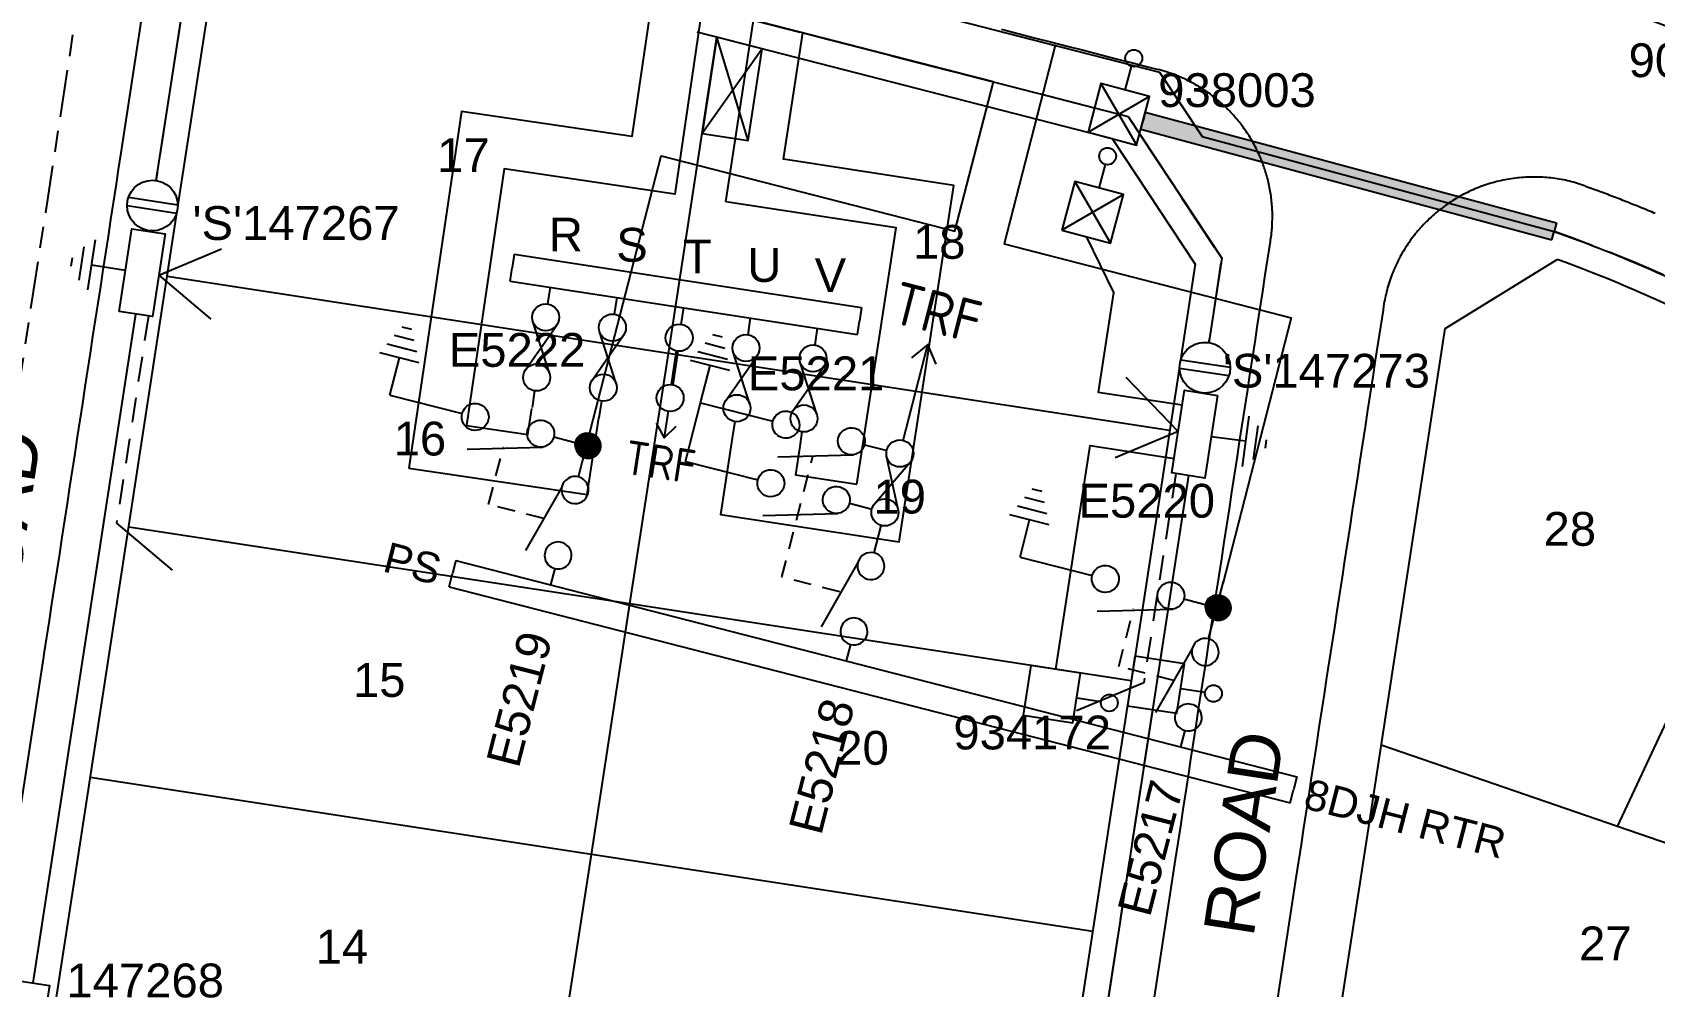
# Model space of a CAD drawing. Header units: metres. Extents: x 301469 to 301772, y 6240196 to 6240442.
# Drawn here: x 301571.8 to 301667.8, y 6240339 to 6240395.5 of the extents above; entities that cross this region are included whole.
import ezdxf
from ezdxf.enums import TextEntityAlignment as Align

# ---------------------------------------------------------------- set-up
doc = ezdxf.new("R2010")
doc.units = ezdxf.units.M
doc.header["$LTSCALE"] = 0.7
for name, pattern in [('A', [0]), ('Cable Exist OH', [1, 1, 0]), ('Cable Exist UG', [8.2, 4, -1.2, 1.8, -1.2]), ('CENTERX2', [101.6, 63.5, -12.7, 12.7, -12.7]), ('Dash', [5, 3, -2]), ('IE Trench LV', [6.5, 5, -1.5])]:
    doc.linetypes.add(name, pattern=pattern)
doc.layers.get('0').update_dxf_attribs({"color": 6})
for name, color, linetype in [('_User Miscellaneous11', 7, 'Continuous'), ('_User Miscellaneous4', 7, 'Continuous'), ('_User Miscellaneous6', 7, 'Continuous'), ('_User Miscellaneous7', 150, 'Continuous'), ('_User Miscellaneous8', 7, 'Continuous'), ('_User Miscellaneous9', 8, 'Continuous'), ('_User_LV_Exist', 7, 'Continuous'), ('Cadastre Developer_SP_NEW', 4, 'Continuous'), ('Cadastre Roads_SP_NEW', 8, 'Continuous'), ('Duct_SP_NEW', 2, 'Continuous'), ('Equip_HV_NEW', 2, 'Continuous'), ('Equip_LV_MOD', 5, 'Continuous'), ('Equip_LV_NEW', 5, 'Continuous'), ('Mains_HV_NEW_U72', 2, 'Continuous'), ('Mains_LV_NEW_R6', 2, 'Continuous'), ('Mains_LV_NEW_T84', 2, 'Continuous'), ('Services_SP_NEW_UG', 2, 'Continuous'), ('Sub_LV_EXT', 5, 'Continuous'), ('Sub_SP_NEW', 2, 'Continuous'), ('SupportsUG_SP_LV_NEW', 2, 'Continuous'), ('SupportsUG_SP_LV_SL_EXT', 7, 'Continuous'), ('SupportsUG_SP_LV_SL_NEW', 2, 'Continuous'), ('Trench_SP_NEW', 2, 'Continuous')]:
    doc.layers.add(name, color=color, linetype=linetype)
doc.layers.add('_User Miscellaneous5', color=7, linetype='Continuous', lineweight=35)
doc.layers.add('_User Notes', color=7, linetype='Continuous', plot=False)
doc.styles.add('ARIAL', font='arial.ttf', dxfattribs={"height": 2})
doc.styles.add('ARIAL 3.0', font='arial.ttf', dxfattribs={"height": 3})
doc.styles.add('COLUMN_LABEL', font='arial.ttf')
doc.styles.add('iecARIAL', font='arial.ttf', dxfattribs={"height": 2})
doc.styles.add('IESYMBOL1', font='isocp.shx')
doc.styles.add('POLE_LABEL', font='arial.ttf')
doc.styles.add('SL_LABEL', font='arial.ttf')
doc.styles.get("Standard").update_dxf_attribs({"font": 'arial.ttf'})
doc.styles.add('style1', font='iso3098b.shx')
doc.styles.add('SWG_LABEL', font='arial.ttf')
doc.styles.add('SWITCH_LABEL', font='arial.ttf', dxfattribs={"height": 2.5})
doc.linetypes.add('Cable New UG', pattern='A,8,-1,["x",style1,S=3.5,R=0,X=0.35,Y=-1],-3.5', length=12.5)
doc.linetypes.add('Cable Z', pattern='A,8,-1,["Z",Standard,S=2.5,R=0,X=0.35,Y=-1.25],-3.5', length=12.5)

# ---------------------------------------------------------------- blocks, each defined once
blk = doc.blocks.new('*U127')
for p, q in [((5.5, 1.375), (-0.274, -1.375)), ((0, 1.375), (5.5, -1.375))]:
    blk.add_line(p, q)
blk.add_lwpolyline([(-0.274, -1.375), (5.5, -1.375), (5.5, 1.375), (0, 1.375)], close=True)
for tag, height, flags, p in [('ASSET_NUM', 3, 8, (5.84, 2.545)), ('STREET_CODE', 0.2, 9, (5.34, 0.545)), ('OPERATING_VOLTAGE', 0.2, 9, (5.34, 0.145)), ('ORIENTATION', 0.2, 9, (5.34, -0.055)), ('NO_PHASES', 0.2, 9, (5.34, 0.345)), ('OWNED_BY', 0.2, 9, (5.34, -0.255)), ('OPERATED_BY', 0.2, 9, (5.34, -0.455)), ('SECONDARY_VOLTAGE', 0.2, 9, (5.34, -1.055)), ('CONSTRUCTED_VOLTAGE', 0.2, 9, (5.34, -0.855)), ('MAINTAINED_BY', 0.2, 9, (5.34, -0.655)), ('STATE', 0.2, 9, (5.34, -1.255)), ('SUBSTATION_TYPE', 0.2, 9, (5.34, -1.655)), ('USAGE', 0.2, 9, (5.34, -1.855)), ('PARENT', 0.2, 9, (5.34, -1.455)), ('SUBURB', 0.2, 9, (5.34, -2.255)), ('STREETNAME', 0.2, 9, (5.34, -2.455)), ('LEGEND', 0.2, 9, (5.34, -2.055)), ('LOCATION', 0.2, 9, (5.34, -2.655)), ('NOTES', 0.2, 9, (5.34, -2.855)), ('Z', 0.2, 1, (5.34, -3.055))]:
    blk.add_attdef(tag, text='', height=height, dxfattribs=dict(flags=flags)).set_placement(p, align=Align.MIDDLE_LEFT)
blk = doc.blocks.new('*U34')
at = {"lineweight": -3}
blk.add_lwpolyline([(-2.475, 2.49), (2.475, 2.49), (2.475, 0.51), (-2.475, 0.51)], close=True, dxfattribs=at)
for tag, flags, p in [('STREET_CODE', 9, (1.5, 3.5)), ('OWNED_BY', 9, (1.5, 3.3)), ('OPERATED_BY', 9, (1.5, 3.1)), ('MAINTAINED_BY', 9, (1.5, 2.9)), ('STATE', 9, (1.5, 2.7)), ('SUPPORT_TYPE', 9, (1.5, 2.5)), ('USAGE', 9, (1.5, 2.3)), ('LEGEND', 9, (1.5, 2.1)), ('PARENT', 9, (1.5, 1.9)), ('Z', 1, (1.5, 0.9)), ('SUBURB', 9, (1.5, 1.7)), ('STREETNAME', 9, (1.5, 1.5)), ('LOCATION', 9, (1.5, 1.3)), ('NOTES', 9, (1.5, 1.1))]:
    blk.add_attdef(tag, text='', height=0.2, dxfattribs=dict(flags=flags)).set_placement(p, align=Align.MIDDLE_LEFT)
at = {"layer": '_User Miscellaneous4', "style": 'ARIAL', "flags": 8}
blk.add_attdef('ASSET_NUM', text='', height=2, dxfattribs=at).set_placement((2, 5.5), align=Align.MIDDLE_LEFT)
blk = doc.blocks.new('A$C1B2C29DD')
at = {"layer": 'Services_SP_NEW_UG', "color": 2, "flags": 128}
for points in [[(0, 0), (-2.1, 3.444)], [(0, 0), (2.1, 3.444)]]:
    blk.add_lwpolyline(points, dxfattribs=at)
blk = doc.blocks.new('*U46')
at = {"layer": 'Services_SP_NEW_UG', "color": 2, "flags": 128}
blk.add_lwpolyline([(-15, -0.75), (-17.247, 2.934)], dxfattribs=at)
at = {"layer": 'Services_SP_NEW_UG', "color": 2, "linetype": 'Dash', "ltscale": 0.7, "flags": 128}
blk.add_lwpolyline([(-2.473, -0.75), (-15, -0.75)], dxfattribs=at)
blk = doc.blocks.new('*U51')
at = {"layer": 'Services_SP_NEW_UG', "color": 2, "flags": 128}
blk.add_lwpolyline([(14.887, -0.75), (17.134, 2.934)], dxfattribs=at)
at = {"layer": 'Services_SP_NEW_UG', "color": 2, "linetype": 'Dash', "ltscale": 0.7, "flags": 128}
blk.add_lwpolyline([(2.473, -0.75), (14.887, -0.75)], dxfattribs=at)
blk = doc.blocks.new('*U116')
at = {"layer": '_User Miscellaneous7', "lineweight": -3}
blk.add_lwpolyline([(1.485, -3.03), (1.485, -1.58)], dxfattribs=at)
blk.add_lwpolyline([(0, -6), (2.97, -6), (2.97, -3.03), (0, -3.03)], close=True, dxfattribs=at)
blk.add_circle((1.485, -1.08), 0.5, dxfattribs=at)
at = {"layer": '_User Miscellaneous8', "color": 2, "lineweight": -3}
blk.add_lwpolyline([(-1.485, 0), (1.485, 0), (1.485, 2.97), (-1.485, 2.97)], close=True, dxfattribs=at)
at = {"style": 'POLE_LABEL', "flags": 9}
blk.add_attdef('STRUCTURE_PLANT_NUMBER', text='', height=0.2, dxfattribs=at).set_placement((1.641, 1.727), align=Align.MIDDLE_LEFT)
for tag, flags, p in [('STREET_CODE', 9, (1.641, 1.485)), ('OWNED_BY', 9, (1.641, 1.085)), ('OPERATED_BY', 9, (1.641, 0.885)), ('COLUMN_TYPE', 9, (1.641, 1.285)), ('STATE', 9, (1.641, 0.485)), ('USAGE', 9, (1.641, 0.285)), ('MAINTAINED_BY', 9, (1.641, 0.685)), ('LEGEND', 9, (1.641, 0.085)), ('SUBURB', 9, (1.641, -0.315)), ('STREETNAME', 9, (1.641, -0.515)), ('PARENT', 9, (1.641, -0.115)), ('LOCATION', 9, (1.641, -0.715)), ('NOTES', 9, (1.641, -0.915)), ('Z', 1, (1.641, -1.315)), ('LABEL_ALIGNMENT', 9, (1.641, -1.115))]:
    blk.add_attdef(tag, text='', height=0.2, dxfattribs=dict(flags=flags)).set_placement(p, align=Align.MIDDLE_LEFT)
at = {"layer": '_User Miscellaneous5', "style": 'ARIAL', "flags": 8}
blk.add_attdef('ASSET_NUM', text='', height=2, dxfattribs=at).set_placement((2, 3.485), align=Align.MIDDLE_LEFT)
blk = doc.blocks.new('*U73')
at = {"layer": '_User Miscellaneous8', "color": 2}
blk.add_line((0, 0), (0, 1.45), dxfattribs=at)
blk.add_circle((0, 1.95), 0.5, dxfattribs=at)
for tag, p, flags in [('Z', (0, 0), 1), ('OPERATED_BY', (0, -9.607), 9)]:
    blk.add_attdef(tag, p, '', height=0.2, dxfattribs=dict(flags=flags))
at = {"style": 'SL_LABEL', "flags": 9}
blk.add_attdef('STREET_CODE', text='', height=0.2, dxfattribs=at).set_placement((0, -0.2), align=Align.MIDDLE_LEFT)
at = {"flags": 9}
for tag, p in [('CONSTRUCTED_VOLTAGE', (0, -0.4)), ('CONTROL_TYPE', (0, -0.6)), ('LANTERN_PURPOSE', (0, -0.8)), ('LANTERN_TYPE', (0, -1)), ('OPERATING_VOLTAGE', (0, -1.4)), ('ORIENTATION', (0, -1.6)), ('OWNED_BY', (0, -1.8)), ('STATE', (0, -2)), ('NO_PHASES', (0, -1.2)), ('CEXIST', (0, -2.4)), ('CNEW', (0, -2.6)), ('CNUMBER', (0, -2.8)), ('USAGE', (0, -2.2)), ('CREMOVE', (0, -3)), ('CREPLACE', (0, -3.2)), ('LKINGHEIGHT', (0, -3.4)), ('LBRACKET', (0, -3.6)), ('LBRACKETVOCAB', (0, -3.8)), ('LCATEGORY', (0, -4)), ('LCHARGE1', (0, -4.2)), ('LCHARGE1PERCENT', (0, -4.4)), ('LCHARGE2', (0, -4.6)), ('LCHARGE2PERCENT', (0, -4.8)), ('LCHARGE3', (0, -5)), ('LCHARGE3PERCENT', (0, -5.2)), ('LEXIST', (0, -5.4)), ('LLAMP', (0, -5.6)), ('LLAMPVOCAB', (0, -5.8)), ('LMAST', (0, -6)), ('LMASTVOCAB', (0, -6.2)), ('LNEW', (0, -6.4)), ('LANTNUMBER', (0, -6.6)), ('LOUTREACH', (0, -7)), ('LOUTREACHVOCAB', (0, -7.2)), ('LRATECODE', (0, -7.4)), ('LREMOVE', (0, -7.6)), ('SUBURB', (0, -8.6)), ('LREPLACE', (0, -7.8)), ('LTYPE', (0, -8)), ('LTYPEVOCAB', (0, -8.2)), ('LEGEND', (0, -8.4)), ('STREETNAME', (0, -8.8)), ('LOCATION', (0, -9)), ('NOTES', (0, -9.2)), ('MAINTAINED_BY', (0, -9.863))]:
    blk.add_attdef(tag, text='', height=0.2, dxfattribs=at).set_placement(p, align=Align.MIDDLE_LEFT)
at = {"layer": '_User Notes', "style": 'SL_LABEL', "flags": 8}
blk.add_attdef('ASSET_NUM', text='', height=2.5, dxfattribs=at).set_placement((2, 2), align=Align.MIDDLE_LEFT)
at = {"layer": '_User Notes', "flags": 8}
blk.add_attdef('LNUMBER', text='', height=2.5, dxfattribs=at).set_placement((1.2, -2.8), align=Align.MIDDLE_LEFT)
blk = doc.blocks.new('LV_UG_LINKS_CLOSED_NEW')
for tag, flags, p in [('TYPE', 9, (1.5, -2.6)), ('Z', 1, (1.5, -2.8)), ('MAINTAINED_BY', 9, (1.5, -2.2)), ('NUMBER_OF_PHASES', 9, (1.5, -2.4))]:
    blk.add_attdef(tag, text='', height=0.2, dxfattribs=dict(flags=flags)).set_placement(p, align=Align.MIDDLE_LEFT)
blk.add_wipeout([(-1.056, 1.057), (-1.18, 0.916), (-1.286, 0.761), (-1.371, 0.594), (-1.435, 0.417), (-1.476, 0.234), (-1.493, 0.047), (-1.487, -0.14), (-1.458, -0.326), (-1.406, -0.506), (-1.331, -0.678), (-1.236, -0.839), (-1.121, -0.988), (-0.988, -1.12), (-0.84, -1.235), (-0.679, -1.331), (-0.506, -1.406), (-0.326, -1.458), (-0.141, -1.487), (0.047, -1.493), (0.233, -1.476), (0.416, -1.435), (0.593, -1.371), (0.76, -1.286), (0.915, -1.181), (1.056, -1.057), (1.18, -0.916), (1.286, -0.761), (1.371, -0.594), (1.435, -0.417), (1.476, -0.234), (1.493, -0.047), (1.487, 0.14), (1.458, 0.326), (1.406, 0.506), (1.331, 0.678), (1.236, 0.839), (1.121, 0.988), (0.988, 1.12), (0.84, 1.235), (0.679, 1.331), (0.506, 1.406), (0.326, 1.458), (0.141, 1.487), (-0.047, 1.493), (-0.233, 1.476), (-0.416, 1.435), (-0.593, 1.371), (-0.76, 1.286), (-0.915, 1.181)])
for p, q in [((-0.25, -1.479), (-0.25, 1.479)), ((0.25, -1.479), (0.25, 1.479))]:
    blk.add_line(p, q)
blk.add_circle((0, 0), 1.5)
at = {"flags": 9}
for tag, p in [('ACTUAL_STATUS', (1.5, 0)), ('OPERATING_VOLTAGE', (1.5, -0.6)), ('ORIENTATION', (1.5, -0.8)), ('STATE', (1.5, -1)), ('CONSTRUCTED_VOLTAGE', (1.5, -0.2)), ('NO_PHASES', (1.5, -0.4)), ('SWITCH_TYPE', (1.5, -1.2)), ('OWNED_BY', (1.5, -1.8)), ('OPERATED_BY', (1.5, -2)), ('USAGE', (1.5, -1.4)), ('NOTES', (1.5, -1.6))]:
    blk.add_attdef(tag, text='', height=0.2, dxfattribs=at).set_placement(p, align=Align.MIDDLE_LEFT)
blk = doc.blocks.new('TX_LINK_NEW')
h = blk.add_hatch(color=256)
edge = h.paths.add_edge_path()
edge.add_line((2.598, 0.05), (4.601, 0.05))
edge.add_arc((5.4, 0.011), 0.8, 177.23529, 184.40267)
edge.add_line((4.602, -0.05), (2.598, -0.05))
edge.add_arc((1.8, 0), 0.8, 356.41668, 363.58332)
blk.add_line((7.2, 0.013), (7.798, 0.013))
for points in [[(1, 0), (0, 0)], [(2.598, 0.05), (4.601, 0.05)], [(6.2, 0.013), (7.2, 0.013)], [(6.998, -0.587), (7.798, 0.013), (6.998, 0.613)], [(2.598, -0.05), (4.602, -0.05)]]:
    blk.add_lwpolyline(points)
for centre in [(1.8, 0), (5.4, 0.011)]:
    blk.add_circle(centre, 0.8)
for centre, start, end in [((1.8, 0), 356.41668, 3.58332), ((5.4, 0.011), 177.23529, 184.40267)]:
    blk.add_arc(centre, 0.8, start, end)
at = {"style": 'IESYMBOL1'}
blk.add_text('TRF', height=2, rotation=90, dxfattribs=at).set_placement((9.238, 0.013), align=Align.MIDDLE_CENTER)
at = {"flags": 1}
blk.add_attdef('Z', (0, 0), '', height=0.2, dxfattribs=at)
at = {"layer": 'Sub_LV_EXT', "flags": 1}
for tag, p in [('USAGE', (2.14, -1.142)), ('ORIENTATION', (2.14, -1.527)), ('NOTES', (2.14, -3.066))]:
    blk.add_attdef(tag, p, '', height=0.2, dxfattribs=at)
blk = doc.blocks.new('LV_UG_DFUSE_CLOSED_NEW')
for points in [[(1, 0), (0, 0)], [(5.04, 0.726), (2.156, -0.717)], [(5.049, -0.707), (2.156, 0.717)], [(6.2, 0.013), (7.2, 0.013)]]:
    blk.add_lwpolyline(points)
for centre in [(1.8, 0), (5.4, 0.011)]:
    blk.add_circle(centre, 0.8)
for tag, flags, p in [('ACTUAL_STATUS', 9, (1.5, 0)), ('OPERATED_BY', 9, (1.5, -0.6)), ('OWNED_BY', 9, (1.5, -1)), ('CONSTRUCTED_VOLTAGE', 9, (1.5, -0.2)), ('NO_PHASES', 9, (1.5, -0.4)), ('MAINTAINED_BY', 9, (1.5, -0.8)), ('OPERATING_VOLTAGE', 9, (1.5, -1.2)), ('ORIENTATION', 9, (1.5, -1.4)), ('STATE', 9, (1.5, -1.6)), ('SWITCH_TYPE', 9, (1.5, -1.8)), ('USAGE', 9, (1.5, -2)), ('Z', 1, (1.5, -2.4)), ('NOTES', 9, (1.5, -2.2))]:
    blk.add_attdef(tag, text='', height=0.2, dxfattribs=dict(flags=flags)).set_placement(p, align=Align.MIDDLE_LEFT)
blk = doc.blocks.new('*U134')
for points in [[(1, 0), (0, 0)], [(5.04, 0.726), (2.156, -0.717)], [(5.049, -0.707), (2.156, 0.717)], [(6.2, 0.013), (7.2, 0.013)]]:
    blk.add_lwpolyline(points)
for centre in [(1.8, 0), (5.4, 0.011)]:
    blk.add_circle(centre, 0.8)
for tag, flags, p in [('ACTUAL_STATUS', 9, (1.5, 0)), ('OPERATED_BY', 9, (1.5, -0.6)), ('OWNED_BY', 9, (1.5, -1)), ('CONSTRUCTED_VOLTAGE', 9, (1.5, -0.2)), ('NO_PHASES', 9, (1.5, -0.4)), ('MAINTAINED_BY', 9, (1.5, -0.8)), ('OPERATING_VOLTAGE', 9, (1.5, -1.2)), ('ORIENTATION', 9, (1.5, -1.4)), ('STATE', 9, (1.5, -1.6)), ('SWITCH_TYPE', 9, (1.5, -1.8)), ('USAGE', 9, (1.5, -2)), ('Z', 1, (1.5, -2.4)), ('NOTES', 9, (1.5, -2.2))]:
    blk.add_attdef(tag, text='', height=0.2, dxfattribs=dict(flags=flags)).set_placement(p, align=Align.MIDDLE_LEFT)
blk = doc.blocks.new('*U36')
at = {"layer": '_User Miscellaneous7'}
blk.add_hatch(color=256, dxfattribs=at).paths.add_polyline_path([(-1.485, -7.485), (1.485, -7.485), (1.485, -4.515), (-1.485, -4.515)])
at = {"layer": '_User Miscellaneous8'}
blk.add_hatch(color=256, dxfattribs=at).paths.add_polyline_path([(-1.485, -1.485), (1.485, -1.485), (1.485, 1.485), (-1.485, 1.485)])
at = {"layer": '_User Miscellaneous7'}
blk.add_lwpolyline([(1.485, -7.485), (1.485, -4.515), (-1.485, -4.515), (-1.485, -7.485)], close=True, dxfattribs=at)
at = {"layer": '_User Miscellaneous8'}
blk.add_lwpolyline([(1.485, -1.485), (1.485, 1.485), (-1.485, 1.485), (-1.485, -1.485)], close=True, dxfattribs=at)
at = {"flags": 9}
for tag, style, p in [('STRUCTURE_PLANT_NUMBER', 'POLE_LABEL', (1.813, 0.031)), ('STREET_CODE', 'COLUMN_LABEL', (1.813, -0.2))]:
    blk.add_attdef(tag, text='', height=0.2, dxfattribs=dict(at, style=style)).set_placement(p, align=Align.MIDDLE_LEFT)
for tag, p in [('OWNED_BY', (1.813, -0.6)), ('STATE', (1.813, -0.8)), ('COLUMN_TYPE', (1.813, -0.4)), ('USAGE', (1.813, -1)), ('STREETNAME', (1.813, -1.6)), ('SUBURB', (1.813, -1.8)), ('LEGEND', (1.813, -1.2)), ('LOCATION', (1.813, -1.4)), ('NOTES', (1.813, -2))]:
    blk.add_attdef(tag, text='', height=0.2, dxfattribs=at).set_placement(p, align=Align.MIDDLE_LEFT)
at = {"flags": 1}
blk.add_attdef('Z', (1.813, -2.351), '', height=0.2, dxfattribs=at)
at = {"layer": '_User Miscellaneous6', "style": 'ARIAL', "flags": 8}
blk.add_attdef('ASSET_NUM', text='', height=2, dxfattribs=at).set_placement((2, 2), align=Align.MIDDLE_LEFT)
blk = doc.blocks.new('Earth')
for p, q in [((0, -2.044), (0, 0)), ((-1.5, -2.044), (1.5, -2.044)), ((-1, -2.644), (1, -2.644)), ((-0.25, -3.244), (0.25, -3.244))]:
    blk.add_line(p, q)
blk = doc.blocks.new('*U99')
for p, q in [((-1.6, 0), (-1.6, 51.381)), ((-1.6, 51.381), (-0.8, 51.381)), ((0, 51.381), (-0.8, 51.381)), ((0, 0), (0, 51.381)), ((-1.6, 0), (-0.8, 0)), ((0, 0), (-0.8, 0))]:
    blk.add_line(p, q)
at = {"style": 'ARIAL'}
blk.add_attdef('SWG_TYPE', text='', height=1.8, rotation=90, dxfattribs=at).set_placement((-0.8, 52.126), align=Align.MIDDLE_LEFT)
blk.add_attdef('SUB_TYPE', text='', height=1.8, rotation=90, dxfattribs=at).set_placement((-0.8, -0.757), align=Align.MIDDLE_RIGHT)
blk = doc.blocks.new('SWG_SIE_TRF_NOES_NEW')
for p, q in [((7.008, 0.801), (2.793, 1.949)), ((14.679, 0), (20.536, -0.004))]:
    blk.add_line(p, q)
for points in [[(2.2, 0.011), (1.2, 0.011)], [(19.536, -0.753), (20.536, -0.004), (19.536, 0.747)], [(7.8, 0), (9.453, 0)]]:
    blk.add_lwpolyline(points)
for points in [[(2.998, -0.79, 1), (3.002, 0.81, 1)], [(6.998, -0.798, 1), (7.002, 0.801, 1)]]:
    blk.add_lwpolyline(points, format="xyb", close=True)
at = {"flags": 1}
blk.add_attdef('Z', (0, 0), '', height=0.2, dxfattribs=at)
at = {"style": 'SWITCH_LABEL', "flags": 9}
blk.add_attdef('STREET_CODE', text='', height=0.2, dxfattribs=at).set_placement((0, -0.2), align=Align.MIDDLE_LEFT)
at = {"flags": 9}
for tag, p in [('ORIENTATION', (0, -0.4)), ('SUBURB', (0, -1)), ('USAGE', (0, -0.8)), ('PARENT', (0, -0.6)), ('STREETNAME', (0, -1.2)), ('LOCATION', (0, -1.4)), ('NOTES', (0, -1.6))]:
    blk.add_attdef(tag, text='', height=0.2, dxfattribs=at).set_placement(p, align=Align.MIDDLE_LEFT)
blk = doc.blocks.new('SWG_FUSE_NEW')
for points in [[(4.04, 0.726), (1.156, -0.717)], [(4.049, -0.707), (1.156, 0.717)]]:
    blk.add_lwpolyline(points)
for centre in [(0.8, 0), (4.4, 0.011)]:
    blk.add_circle(centre, 0.8)
at = {"style": 'SWITCH_LABEL', "flags": 8}
blk.add_attdef('ASSET_NUM', text='', height=2.5, rotation=179.95437, dxfattribs=at).set_placement((-2.4, 0), align=Align.MIDDLE_LEFT)
for tag, p, flags in [('Z', (0, 0), 1), ('ORIENTATION', (0.04, -4.4), 9), ('USAGE', (0.04, -5.4), 9)]:
    blk.add_attdef(tag, p, '', height=0.2, dxfattribs=dict(flags=flags))
at = {"flags": 9}
for tag, p in [('PARENT', (0, -1.6)), ('SUBURB', (0, -2.2)), ('STREETNAME', (0, -2.4))]:
    blk.add_attdef(tag, text='', height=0.2, dxfattribs=at).set_placement(p, align=Align.MIDDLE_LEFT)
blk = doc.blocks.new('*U112')
at = {"linetype": 'CENTERX2'}
blk.add_blockref('SWG_SIE_TRF_NOES_NEW', (0, 0), dxfattribs=at)
at = {"linetype": 'CENTERX2', "rotation": 180}
blk.add_blockref('SWG_FUSE_NEW', (14.679, 0), dxfattribs=at)
at = {"style": 'IESYMBOL1'}
blk.add_text('TRF', height=2.5, rotation=270.01744, dxfattribs=at).set_placement((22.515, -0.055), align=Align.MIDDLE_CENTER)
blk = doc.blocks.new('SWG_SIE_ES_NEW')
for p, q in [((-6.103, 0.747), (-1.804, 1.966)), ((2.223, -2.29), (4.623, -2.285)), ((2.524, -2.89), (4.324, -2.886)), ((2.826, -3.489), (4.026, -3.486)), ((3.127, -4.088), (3.727, -4.087))]:
    blk.add_line(p, q)
at = {"const_width": 0.8, "flags": 128}
blk.add_lwpolyline([(-9.091, -0.021, 1), (-8.291, -0.021, 1)], format="xyb", close=True, dxfattribs=at)
for points in [[(-5.789, -0.821, -1), (-5.793, 0.779, -1)], [(-1.789, -0.813, -1), (-1.793, 0.787, -1)]]:
    blk.add_lwpolyline(points, format="xyb", close=True)
for points in [[(-6.591, -0.023), (-7.891, -0.023)], [(3.423, -0.012), (-0.991, -0.012)], [(3.423, -0.012), (3.423, -2.288)]]:
    blk.add_lwpolyline(points)
at = {"flags": 1}
blk.add_attdef('Z', (0, 0), '', height=0.2, dxfattribs=at)
at = {"style": 'SWITCH_LABEL', "flags": 9}
blk.add_attdef('STREET_CODE', text='', height=0.2, dxfattribs=at).set_placement((0, -0.2), align=Align.MIDDLE_LEFT)
at = {"flags": 9}
for tag, p in [('ORIENTATION', (0, -0.4)), ('SUBURB', (0, -1)), ('USAGE', (0, -0.8)), ('PARENT', (0, -0.6)), ('STREETNAME', (0, -1.2)), ('LOCATION', (0, -1.4)), ('NOTES', (0, -1.6))]:
    blk.add_attdef(tag, text='', height=0.2, dxfattribs=at).set_placement(p, align=Align.MIDDLE_LEFT)
at = {"style": 'ARIAL', "flags": 8}
blk.add_attdef('ASSET_NUM', text='', height=2, dxfattribs=at).set_placement((-1.812, -3.151), align=Align.MIDDLE_CENTER)
blk = doc.blocks.new('SWG_SIE_SU_NEW')
blk.add_line((5.808, 0.79), (1.594, 1.938))
at = {"linetype": 'A', "lineweight": 0}
for p, q in [((7.981, 0.347), (7.98, -0.368)), ((8.18, -0.584), (8.181, 0.562)), ((8.381, 0.659), (8.379, -0.682)), ((8.579, -0.712), (8.581, 0.688)), ((8.781, 0.659), (8.779, -0.683)), ((8.98, -0.588), (8.981, 0.564)), ((9.181, 0.351), (9.18, -0.376))]:
    blk.add_line(p, q, dxfattribs=at)
at = {"linetype": 'Dash', "ltscale": 0.5}
blk.add_lwpolyline([(3.701, 1.364), (3.701, 4.733), (7.222, 4.733)], dxfattribs=at)
for points in [[(1, 0), (0, 0)], [(6.6, -0.012), (10.1, -0.012)]]:
    blk.add_lwpolyline(points)
for points in [[(1.798, -0.802, 1), (1.802, 0.798, 1)], [(5.798, -0.81, 1), (5.802, 0.79, 1)]]:
    blk.add_lwpolyline(points, format="xyb", close=True)
at = {"linetype": 'A', "lineweight": 0}
blk.add_circle((8.582, -0.012), 0.7, dxfattribs=at)
at = {"style": 'SWG_LABEL', "flags": 8}
blk.add_attdef('ASSET_NUM', text='', height=2, rotation=179.95437, dxfattribs=at).set_placement((-2.4, 0.012), align=Align.MIDDLE_LEFT)
at = {"flags": 1}
blk.add_attdef('Z', (0, 0), '', height=0.2, dxfattribs=at)
at = {"style": 'SWITCH_LABEL', "flags": 9}
blk.add_attdef('STREET_CODE', text='', height=0.2, dxfattribs=at).set_placement((0, 0), align=Align.MIDDLE_LEFT)
at = {"flags": 9}
for tag, p in [('ORIENTATION', (0, -0.2)), ('SUBURB', (0, -0.8)), ('STREETNAME', (0, -1)), ('USAGE', (0, -0.6)), ('PARENT', (0, -0.4)), ('OPERATED_BY', (-0.009, -1.841)), ('OWNED_BY', (-0.003, -1.619)), ('LOCATION', (0, -1.2)), ('NOTES', (0, -1.4)), ('MAINTAINED_BY', (-0.011, -2.048))]:
    blk.add_attdef(tag, text='', height=0.2, dxfattribs=at).set_placement(p, align=Align.MIDDLE_LEFT)
blk = doc.blocks.new('*U37')
for p, q in [((-6.103, 4.327), (-1.804, 5.547)), ((-6.103, 0.747), (-1.804, 1.966)), ((2.223, -2.29), (4.623, -2.285)), ((2.524, -2.89), (4.324, -2.886)), ((2.826, -3.489), (4.026, -3.486)), ((3.127, -4.088), (3.727, -4.087))]:
    blk.add_line(p, q)
at = {"linetype": 'Dash', "ltscale": 0.5, "flags": 128}
blk.add_lwpolyline([(-7.345, 8.776), (-3.811, 8.776), (-3.791, 1.399)], dxfattribs=at)
for points in [[(-5.789, 2.759, -1), (-5.793, 4.359, -1)], [(-1.789, 2.767, -1), (-1.793, 4.367, -1)], [(-5.789, -0.821, -1), (-5.793, 0.779, -1)], [(-1.789, -0.813, -1), (-1.793, 0.787, -1)]]:
    blk.add_lwpolyline(points, format="xyb", close=True)
for points in [[(-6.591, 3.558), (-7.891, 3.558)], [(3.423, 3.569), (-0.991, 3.569)], [(3.423, 3.569), (3.423, -0.012)], [(-6.591, -0.023), (-7.891, -0.023)], [(3.423, -0.012), (-0.991, -0.012)], [(3.423, -0.012), (3.423, -2.288)]]:
    blk.add_lwpolyline(points)
at = {"flags": 1}
blk.add_attdef('Z', (0, 0), '', height=0.2, dxfattribs=at)
at = {"style": 'SWITCH_LABEL', "flags": 9}
blk.add_attdef('STREET_CODE', text='', height=0.2, dxfattribs=at).set_placement((0, -0.2), align=Align.MIDDLE_LEFT)
at = {"flags": 9}
for tag, p in [('ORIENTATION', (0, -0.4)), ('SUBURB', (0, -1)), ('USAGE', (0, -0.8)), ('PARENT', (0, -0.6)), ('STREETNAME', (0, -1.2)), ('LOCATION', (0, -1.4)), ('NOTES', (0, -1.6))]:
    blk.add_attdef(tag, text='', height=0.2, dxfattribs=at).set_placement(p, align=Align.MIDDLE_LEFT)
at = {"style": 'ARIAL', "flags": 8}
blk.add_attdef('ASSET_NUM', text='', height=2, dxfattribs=at).set_placement((-1.812, -3.151), align=Align.MIDDLE_CENTER)
blk = doc.blocks.new('*U143')
at = {"layer": '_User Miscellaneous7', "lineweight": -3}
for points in [[(0, -3.03), (0, -1.58)], [(-1.485, -3.03), (1.5, -6.015)], [(1.485, -3.03), (-1.485, -6)]]:
    blk.add_lwpolyline(points, dxfattribs=at)
blk.add_lwpolyline([(-1.485, -6), (1.485, -6), (1.485, -3.03), (-1.485, -3.03)], close=True, dxfattribs=at)
blk.add_circle((0, -1.08), 0.5, dxfattribs=at)
at = {"layer": '_User Miscellaneous8', "color": 2, "lineweight": -3}
blk.add_lwpolyline([(-1.485, 0), (1.485, 0), (1.485, 2.97), (-1.485, 2.97)], close=True, dxfattribs=at)
at = {"layer": '_User Miscellaneous9', "color": 2, "lineweight": -3}
for points in [[(-1.485, 2.97), (1.5, -0.015)], [(1.485, 2.97), (-1.485, -0.015)]]:
    blk.add_lwpolyline(points, dxfattribs=at)
at = {"style": 'POLE_LABEL', "flags": 9}
blk.add_attdef('STRUCTURE_PLANT_NUMBER', text='', height=0.2, dxfattribs=at).set_placement((1.641, 1.727), align=Align.MIDDLE_LEFT)
for tag, flags, p in [('STREET_CODE', 9, (1.641, 1.485)), ('OWNED_BY', 9, (1.641, 1.085)), ('OPERATED_BY', 9, (1.641, 0.885)), ('COLUMN_TYPE', 9, (1.641, 1.285)), ('STATE', 9, (1.641, 0.485)), ('USAGE', 9, (1.641, 0.285)), ('MAINTAINED_BY', 9, (1.641, 0.685)), ('LEGEND', 9, (1.641, 0.085)), ('SUBURB', 9, (1.641, -0.315)), ('STREETNAME', 9, (1.641, -0.515)), ('PARENT', 9, (1.641, -0.115)), ('LOCATION', 9, (1.641, -0.715)), ('NOTES', 9, (1.641, -0.915)), ('Z', 1, (1.641, -1.315)), ('LABEL_ALIGNMENT', 9, (1.641, -1.115))]:
    blk.add_attdef(tag, text='', height=0.2, dxfattribs=dict(flags=flags)).set_placement(p, align=Align.MIDDLE_LEFT)
at = {"layer": '_User Miscellaneous5', "style": 'ARIAL', "flags": 8}
blk.add_attdef('ASSET_NUM', text='', height=2, dxfattribs=at).set_placement((2, 3.485), align=Align.MIDDLE_LEFT)

msp = doc.modelspace()

# ---------------------------------------------------------------- hatches: boundary and pattern name
at = {"layer": '_User Miscellaneous11'}
h = msp.add_hatch(color=256, dxfattribs=at)
h.dxf.hatch_style = 1
h.paths.add_polyline_path([(301637.627, 6240390.734), (301637.356, 6240389.73), (301661.677, 6240383.183), (301661.948, 6240384.187)])

# ---------------------------------------------------------------- linework, layer by layer
at = {"layer": '_User_LV_Exist', "color": 7, "linetype": 'Cable Exist UG', "flags": 128}
msp.add_lwpolyline([(301545.762, 6240420.036), (301567.12, 6240414.564), (301575.232, 6240402.279), (301568.282, 6240356.962), (301561.442, 6240351.941), (301556.045, 6240316.75)], dxfattribs=at)
at = {"layer": 'Cadastre Developer_SP_NEW'}
for p, q in [((301580.139, 6240383.487), (301582.175, 6240396.758)), ((301611.1, 6240395.492), (301635.674, 6240389.18)), ((301609.412, 6240376.466), (301612.285, 6240395.188)), ((301635.674, 6240389.18), (301640.575, 6240381.756)), ((301578.243, 6240371.132), (301580.139, 6240383.487)), ((301655.367, 6240377.934), (301661.988, 6240382.029)), ((301609.412, 6240376.466), (301579.76, 6240381.016)), ((301640.575, 6240381.756), (301639.445, 6240374.387)), ((301650.904, 6240348.853), (301655.367, 6240377.934)), ((301607.137, 6240361.639), (301609.412, 6240376.466)), ((301639.065, 6240371.915), (301609.412, 6240376.466)), ((301639.445, 6240374.387), (301637.549, 6240362.031)), ((301665.553, 6240348.466), (301677.664, 6240374.388)), ((301576.347, 6240358.776), (301578.243, 6240371.132)), ((301607.137, 6240361.639), (301577.484, 6240366.19)), ((301637.549, 6240362.031), (301635.653, 6240349.676)), ((301604.862, 6240346.813), (301607.137, 6240361.639)), ((301636.79, 6240357.089), (301607.137, 6240361.639)), ((301574.451, 6240346.421), (301576.347, 6240358.776)), ((301665.553, 6240348.466), (301651.584, 6240353.28)), ((301604.862, 6240346.813), (301575.209, 6240351.363)), ((301635.653, 6240349.676), (301633.757, 6240337.32)), ((301649.008, 6240336.498), (301650.904, 6240348.853)), ((301675.289, 6240345.111), (301665.553, 6240348.466)), ((301572.555, 6240334.066), (301574.451, 6240346.421)), ((301602.587, 6240331.986), (301604.862, 6240346.813)), ((301634.515, 6240342.263), (301604.862, 6240346.813))]:
    msp.add_line(p, q, dxfattribs=at)
for radius, start, end in [(102.413, 43.73302, 75.50072), (100.913, 45.02759, 75.50072), (82.296, 57.93004, 70.09459), (82.296, 57.93004, 70.09459)]:
    msp.add_arc((301633.969, 6240304.65), radius, start, end, dxfattribs=at)
at = {"layer": 'Cadastre Roads_SP_NEW'}
for points, elevation in [([(301570.551, 6240346.053), (301572.461, 6240358.508), (301572.488, 6240358.684), (301572.64, 6240359.672), (301572.792, 6240360.66), (301572.943, 6240361.649), (301573.095, 6240362.637), (301573.246, 6240363.626), (301573.398, 6240364.614), (301573.55, 6240365.603), (301573.701, 6240366.591), (301573.853, 6240367.58), (301574.004, 6240368.568), (301574.156, 6240369.556), (301574.308, 6240370.545), (301574.459, 6240371.533), (301574.611, 6240372.522), (301574.762, 6240373.51), (301574.914, 6240374.499), (301575.066, 6240375.487), (301575.217, 6240376.476), (301575.369, 6240377.464), (301575.52, 6240378.452), (301575.672, 6240379.441), (301575.824, 6240380.429), (301575.975, 6240381.418), (301576.127, 6240382.406), (301576.278, 6240383.395), (301576.43, 6240384.383), (301576.582, 6240385.372), (301576.733, 6240386.36), (301576.885, 6240387.348), (301577.036, 6240388.337), (301578.582, 6240398.416)], 54.176), ([(301629.118, 6240395.648), (301630.087, 6240395.399), (301631.055, 6240395.15), (301632.024, 6240394.901), (301632.993, 6240394.652), (301633.961, 6240394.404), (301634.93, 6240394.155), (301635.898, 6240393.906), (301636.867, 6240393.657), (301637.835, 6240393.409), (301638.385, 6240393.267)], 56.176), ([(301637.75, 6240335.646), (301639.418, 6240346.519), (301639.569, 6240347.507), (301639.721, 6240348.496), (301639.873, 6240349.484), (301640.024, 6240350.473), (301640.176, 6240351.461), (301640.327, 6240352.449), (301640.479, 6240353.438), (301640.631, 6240354.426), (301640.782, 6240355.415), (301640.934, 6240356.403), (301641.085, 6240357.392), (301641.237, 6240358.38), (301641.389, 6240359.369), (301641.54, 6240360.357), (301641.692, 6240361.345), (301641.843, 6240362.334), (301641.995, 6240363.322), (301642.147, 6240364.311), (301642.298, 6240365.299), (301642.45, 6240366.288), (301642.601, 6240367.276), (301642.753, 6240368.265), (301642.905, 6240369.253), (301643.056, 6240370.241), (301643.208, 6240371.23), (301643.359, 6240372.218), (301643.511, 6240373.207), (301643.663, 6240374.195), (301643.814, 6240375.184), (301643.966, 6240376.172), (301644.117, 6240377.161), (301644.269, 6240378.149), (301644.42, 6240379.137), (301644.572, 6240380.126), (301644.724, 6240381.114), (301644.875, 6240382.103), (301645.027, 6240383.091), (301645.041, 6240383.186)], 56.259), ([(301651.725, 6240379.269), (301651.689, 6240379.034), (301651.537, 6240378.046), (301651.386, 6240377.057), (301651.234, 6240376.069), (301651.082, 6240375.081), (301650.931, 6240374.092), (301650.779, 6240373.104), (301650.628, 6240372.115), (301650.476, 6240371.127), (301650.325, 6240370.138), (301650.173, 6240369.15), (301650.021, 6240368.162), (301649.87, 6240367.173), (301649.718, 6240366.185), (301649.567, 6240365.196), (301649.415, 6240364.208), (301649.263, 6240363.219), (301649.112, 6240362.231), (301648.96, 6240361.242), (301648.809, 6240360.254), (301648.657, 6240359.266), (301648.505, 6240358.277), (301648.354, 6240357.289), (301648.202, 6240356.3), (301648.051, 6240355.312), (301647.899, 6240354.323), (301647.747, 6240353.335), (301647.596, 6240352.346), (301647.444, 6240351.358), (301647.293, 6240350.37), (301647.141, 6240349.381), (301646.989, 6240348.393), (301646.838, 6240347.404), (301646.686, 6240346.416), (301646.535, 6240345.427), (301644.867, 6240334.554)], 55.502)]:
    msp.add_lwpolyline(points, dxfattribs=dict(at, elevation=elevation))
for points, elevation in [([(301645.041, 6240383.186, 0.022997), (301645.129, 6240384.009, 0.022997), (301645.141, 6240384.836, 0.022997), (301645.077, 6240385.661, 0.022997), (301644.937, 6240386.477, 0.022997), (301644.723, 6240387.276, 0.020122), (301644.476, 6240387.957, 0.002874), (301644.436, 6240388.052, 0.022997), (301644.08, 6240388.799, 0.022997), (301643.656, 6240389.51, 0.022997), (301643.169, 6240390.178, 0.022997), (301642.622, 6240390.8, 0.022997), (301642.021, 6240391.368, 0.022997), (301641.37, 6240391.879, 0.022997), (301640.675, 6240392.328, 0.022997), (301639.941, 6240392.711, 0.022997), (301639.176, 6240393.025, 0.022997), (301638.385, 6240393.267)], 56.176), ([(301663.673, 6240386.371, 0.02758), (301662.723, 6240386.655, 0.02758), (301661.747, 6240386.834, 0.02758), (301660.757, 6240386.903, 0.02758), (301659.766, 6240386.864, 0.02758), (301658.785, 6240386.715, 0.02758), (301657.826, 6240386.46, 0.02758), (301656.902, 6240386.1, 0.02758), (301656.022, 6240385.641, 0.02758), (301655.199, 6240385.088, 0.02758), (301654.441, 6240384.447, 0.02758), (301653.758, 6240383.727, 0.02758), (301653.159, 6240382.937, 0.02758), (301652.651, 6240382.085, 0.02758), (301652.239, 6240381.182, 0.02758), (301651.929, 6240380.24, 0.02758), (301651.725, 6240379.269)], 56.229), ([(301663.673, 6240386.371), (301664.284, 6240386.148, -0.002708), (301665.164, 6240385.818, -0.002708), (301666.041, 6240385.478, -0.002708), (301666.914, 6240385.129, -0.002708), (301667.784, 6240384.77, -0.002708)], 57.97)]:
    msp.add_lwpolyline(points, format="xyb", dxfattribs=dict(at, elevation=elevation))
msp.add_arc((301633.969, 6240304.65), 97.476, 32.26111, 70.32266, dxfattribs=at)
at = {"layer": 'Duct_SP_NEW'}
for p, q in [((301637.627, 6240390.735), (301637.491, 6240390.232)), ((301637.627, 6240390.735), (301661.948, 6240384.187)), ((301637.356, 6240389.73), (301637.491, 6240390.232)), ((301637.356, 6240389.73), (301661.677, 6240383.182)), ((301661.948, 6240384.187), (301661.813, 6240383.685)), ((301661.677, 6240383.182), (301661.813, 6240383.685))]:
    msp.add_line(p, q, dxfattribs=at)
at = {"layer": 'Equip_LV_MOD'}
for p, q in [((301600.285, 6240382.331), (301600.164, 6240381.54)), ((301600.285, 6240382.331), (301620.844, 6240379.176)), ((301600.042, 6240380.749), (301600.164, 6240381.54)), ((301600.042, 6240380.749), (301620.602, 6240377.594)), ((301620.844, 6240379.176), (301620.723, 6240378.385)), ((301620.602, 6240377.594), (301620.723, 6240378.385))]:
    msp.add_line(p, q, dxfattribs=at)
at = {"layer": 'Mains_HV_NEW_U72', "color": 2, "linetype": 'Cable New UG', "flags": 128}
msp.add_lwpolyline([(301604.961, 6240372.548), (301608.977, 6240388.165), (301626.361, 6240383.695), (301628.635, 6240392.538), (301542.861, 6240414.595)], dxfattribs=at)
at = {"layer": 'Mains_LV_NEW_R6', "linetype": 'Cable Z', "flags": 128}
msp.add_lwpolyline([(301632.327, 6240357.774), (301634.36, 6240371.019), (301639.327, 6240370.257)], dxfattribs=at)
at = {"layer": 'Mains_LV_NEW_T84', "linetype": 'Cable New UG', "flags": 128}
for points in [[(301636.19, 6240408.296), (301610.984, 6240414.702), (301607.251, 6240389.302), (301597.161, 6240390.785), (301594.057, 6240369.668)], [(301579.113, 6240386.694), (301580.793, 6240397.644), (301588.625, 6240402.814), (301607.519, 6240397.961)], [(301611.409, 6240396.962), (301609.783, 6240385.898), (301599.693, 6240387.381), (301597.462, 6240372.2), (301601.099, 6240371.665), (301601.327, 6240373.216)], [(301620.555, 6240368.731), (301622.883, 6240383.897), (301612.802, 6240385.444)], [(301571.827, 6240339.211), (301577.901, 6240378.797)], [(301594.057, 6240369.668), (301604.598, 6240368.119), (301605.295, 6240372.659)], [(301617.16, 6240370.838), (301616.922, 6240369.289), (301620.555, 6240368.731)], [(301640.173, 6240369.242), (301634.098, 6240329.655)]]:
    msp.add_lwpolyline(points, dxfattribs=at)
msp.add_lwpolyline([(301612.802, 6240385.444), (301614.907, 6240399.16), (301638.474, 6240393.107), (301640.982, 6240389.308), (301661.813, 6240383.685, -0.038901), (301673.719, 6240378.418)], format="xyb", dxfattribs=at)
at = {"layer": 'Services_SP_NEW_UG', "color": 2, "flags": 128}
for points in [[(301639.569, 6240371.838), (301636.484, 6240375.051)], [(301639.569, 6240371.838), (301635.847, 6240370.285)]]:
    msp.add_lwpolyline(points, dxfattribs=at)
at = {"layer": 'Trench_SP_NEW', "linetype": 'IE Trench LV', "flags": 128}
for points in [[(301578.652, 6240383.69), (301580.793, 6240397.644), (301588.041, 6240402.428)], [(301613.79, 6240396.35), (301634.622, 6240390.999)], [(301637.286, 6240389.461), (301642.146, 6240382.1), (301640.923, 6240374.134)], [(301571.827, 6240339.211), (301577.901, 6240378.797)], [(301640.173, 6240369.242), (301638.498, 6240358.329)], [(301638.048, 6240355.394), (301634.098, 6240329.655)]]:
    msp.add_lwpolyline(points, dxfattribs=at)
at = {"layer": 'Trench_SP_NEW', "linetype": 'IE Trench LV'}
msp.add_arc((301633.969, 6240304.65), 83.796, 59.62257, 70.59259, dxfattribs=at)

# ---------------------------------------------------------------- block references
at = {"layer": 'Equip_HV_NEW'}
ref = msp.add_blockref('*U112', (301619.649, 6240357.104), dxfattribs=dict(at, rotation=75.57910033575294))
ref.add_attrib('ASSET_NUM', 'E5218', dxfattribs={"layer": '0', "height": 2, "rotation": 75.5791, "style": 'SWG_LABEL'}).set_placement((301617.474, 6240348.128), align=Align.MIDDLE_LEFT)
ref = msp.add_blockref('SWG_SIE_ES_NEW', (301596.244, 6240373.141), dxfattribs=dict(at, rotation=165.5791003357529))
ref.add_attrib('ASSET_NUM', 'E5222', dxfattribs={"layer": '0', "height": 2, "style": 'ARIAL'}).set_placement((301604.496, 6240376.674), align=Align.MIDDLE_RIGHT)
ref = msp.add_blockref('*U37', (301614.626, 6240372.685), dxfattribs=dict(at, rotation=165.5791003357529))
ref.add_attrib('ASSET_NUM', 'E5221', dxfattribs={"layer": '0', "height": 2, "style": 'ARIAL'}).set_placement((301618.15, 6240375.286), align=Align.MIDDLE_CENTER)
ref = msp.add_blockref('SWG_SIE_SU_NEW', (301602.435, 6240362.769), dxfattribs=dict(at, rotation=75.57910033575294))
ref.add_attrib('ASSET_NUM', 'E5219', dxfattribs={"layer": '0', "height": 2, "rotation": 75.5791, "style": 'SWG_LABEL'}).set_placement((301599.579, 6240352.098), align=Align.MIDDLE_LEFT)
ref = msp.add_blockref('SWG_SIE_ES_NEW', (301633.525, 6240363.554), dxfattribs=dict(at, rotation=165.5791003357529))
ref.add_attrib('ASSET_NUM', 'E5220', dxfattribs={"layer": '0', "height": 2, "style": 'ARIAL'}).set_placement((301641.75, 6240367.75), align=Align.MIDDLE_RIGHT)
at = {"layer": 'Equip_HV_NEW', "rotation": 255.5791003357529}
msp.add_blockref('*U99', (301596.437, 6240362.66), dxfattribs=at).add_auto_attribs({'SUB_TYPE': 'PS', 'SWG_TYPE': '8DJH RTR'})
at = {"layer": 'Equip_HV_NEW'}
ref = msp.add_blockref('SWG_SIE_SU_NEW', (301639.716, 6240353.183), dxfattribs=dict(at, rotation=75.57910033575294))
ref.add_attrib('ASSET_NUM', 'E5217', dxfattribs={"layer": '0', "height": 2, "rotation": 75.5791, "style": 'SWG_LABEL'}).set_placement((301636.924, 6240343.285), align=Align.MIDDLE_LEFT)
at = {"layer": 'Equip_LV_NEW', "linetype": 'Cable Exist OH', "lineweight": 0, "rotation": 261.2758258107322}
msp.add_blockref('Earth', (301577.298, 6240381.394), dxfattribs=at)
at = {"layer": 'Equip_LV_NEW', "rotation": 261.2758257666046}
for name, p in [('LV_UG_DFUSE_CLOSED_NEW', (301602.426, 6240380.383)), ('*U134', (301606.374, 6240379.777)), ('TX_LINK_NEW', (301610.322, 6240379.172)), ('LV_UG_DFUSE_CLOSED_NEW', (301614.272, 6240378.565)), ('*U134', (301618.239, 6240377.957))]:
    msp.add_blockref(name, p, dxfattribs=at)
at = {"layer": 'Equip_LV_NEW', "linetype": 'Cable Exist OH', "lineweight": 0, "xscale": -1, "rotation": 82.3674646709404}
msp.add_blockref('Earth', (301641.527, 6240371.538), dxfattribs=at)
at = {"layer": 'Services_SP_NEW_UG'}
for name, p, rotation in [('*U51', (301579.76, 6240381.016), 261.275825815665), ('*U46', (301639.065, 6240371.915), 81.27582579299683)]:
    msp.add_blockref(name, p, dxfattribs=dict(at, rotation=rotation))
at = {"layer": 'Sub_SP_NEW', "rotation": 261.275825810876}
msp.add_blockref('*U127', (301613.603, 6240394.709), dxfattribs=at)
at = {"layer": 'SupportsUG_SP_LV_NEW', "rotation": 261.2758258053564}
msp.add_blockref('A$C1B2C29DD', (301579.255, 6240381.093), dxfattribs=at)
at = {"layer": 'SupportsUG_SP_LV_NEW'}
ref = msp.add_blockref('*U34', (301572.934, 6240336.537), dxfattribs=dict(at, rotation=81.27582581724876))
ref.add_attrib('ASSET_NUM_001', '147268', (301573.796, 6240338.361), dxfattribs={"layer": '_User Miscellaneous4', "height": 2, "style": 'ARIAL'})
at = {"layer": 'SupportsUG_SP_LV_SL_EXT'}
ref = msp.add_blockref('*U36', (301674.073, 6240397.35), dxfattribs=dict(at, rotation=156.3515796816503))
ref.add_attrib('ASSET_NUM_001', '909853', (301666.219, 6240392.817), dxfattribs={"layer": '_User Miscellaneous6', "height": 2, "style": 'ARIAL'})
at = {"layer": 'SupportsUG_SP_LV_SL_NEW', "ltscale": 0.5}
for p, rotation in [((301636.439, 6240392.05), 345.0861707691071), ((301639.726, 6240356.638), 261.2758258065661)]:
    msp.add_blockref('*U73', p, dxfattribs=dict(at, rotation=rotation))
ref = msp.add_blockref('*U143', (301635.674, 6240389.18), dxfattribs=dict(at, rotation=345.0861707691071))
ref.add_attrib('ASSET_NUM_001', '938003', (301638.388, 6240391.046), dxfattribs={"layer": '_User Miscellaneous5', "height": 2, "style": 'ARIAL'})
ref = msp.add_blockref('*U116', (301636.79, 6240357.089), dxfattribs=dict(at, rotation=261.2758258065661))
ref.add_attrib('ASSET_NUM_001', '934172', (301626.27, 6240353.034), dxfattribs={"layer": '_User Miscellaneous5', "height": 2, "style": 'ARIAL'})

# ---------------------------------------------------------------- texts
at = {"layer": 'Cadastre Developer_SP_NEW'}
for s, p in [('17', (301597.284, 6240387.2)), ('18', (301625.435, 6240382.067)), ('16', (301594.71, 6240370.427)), ('19', (301623.096, 6240366.992)), ('28', (301662.74, 6240365.083)), ('15', (301592.303, 6240356.141)), ('20', (301620.896, 6240352.126)), ('27', (301664.842, 6240340.555)), ('14', (301590.097, 6240340.363))]:
    msp.add_text(s, height=2, dxfattribs=at).set_placement(p, align=Align.CENTER)
at = {"layer": 'Cadastre Roads_SP_NEW', "char_height": 3, "attachment_point": 5, "rotation": 81.27583, "style": 'ARIAL 3.0'}
for insert in [(301569.946, 6240365.94), (301643.471, 6240348.068)]:
    msp.add_mtext_dynamic_manual_height_columns('ROAD', width=20.99521, gutter_width=15, heights=[0], dxfattribs=dict(at, insert=insert))
at = {"layer": 'Equip_LV_NEW', "char_height": 2, "width": 1.13185, "attachment_point": 1, "style": 'iecARIAL'}
for s, insert in [('R', (301602.338, 6240384.499)), ('S', (301606.325, 6240383.895)), ('T', (301610.276, 6240383.203)), ('U', (301614.077, 6240382.698)), ('V', (301618.065, 6240382.093))]:
    msp.add_mtext(s, dxfattribs=dict(at, insert=insert))

# ---------------------------------------------------------------- next in the draw order: block references
at = {"layer": 'Equip_LV_NEW', "linetype": 'Cable Exist OH', "lineweight": 0}
for p, rotation in [((301578.887, 6240385.219), 81.28062624847804), ((301641.152, 6240375.623), 261.2758258011574)]:
    msp.add_blockref('LV_UG_LINKS_CLOSED_NEW', p, dxfattribs=dict(at, rotation=rotation))

# ---------------------------------------------------------------- next in the draw order: linework, layer by layer
at = {"layer": 'Mains_HV_NEW_U72', "color": 2, "linetype": 'Cable New UG', "flags": 128}
msp.add_lwpolyline([(301543.322, 6240417.574), (301632.288, 6240394.697), (301629.266, 6240382.947), (301646.258, 6240378.578), (301642.208, 6240362.828)], dxfattribs=at)
at = {"layer": 'Mains_LV_NEW_R6', "linetype": 'Cable Z', "flags": 128}
msp.add_lwpolyline([(301634.13, 6240383.382), (301635.748, 6240380.066), (301634.845, 6240374.181), (301639.812, 6240373.419)], dxfattribs=at)
at = {"layer": 'Mains_LV_NEW_T84', "linetype": 'Cable New UG', "flags": 128}
msp.add_lwpolyline([(301613.193, 6240371.447), (301612.5, 6240366.932), (301623.066, 6240365.311), (301626.303, 6240386.408), (301616.223, 6240387.954), (301617.37, 6240395.43), (301636.607, 6240390.489), (301642.146, 6240382.1), (301641.378, 6240377.098)], dxfattribs=at)

# ---------------------------------------------------------------- next in the draw order: block references
at = {"layer": 'SupportsUG_SP_LV_NEW'}
ref = msp.add_blockref('*U34', (301579.76, 6240381.016), dxfattribs=dict(at, rotation=81.2758258053564))
ref.add_attrib('ASSET_NUM_001', "'S'147267", (301581.258, 6240383.182), dxfattribs={"layer": '_User Miscellaneous4', "height": 2, "style": 'ARIAL'})
ref = msp.add_blockref('*U34', (301639.065, 6240371.915), dxfattribs=dict(at, rotation=261.2758258205569))
ref.add_attrib('ASSET_NUM_001', "'S'147273", (301642.214, 6240374.442), dxfattribs={"layer": '_User Miscellaneous4', "height": 2, "style": 'ARIAL'})

doc.saveas('drawing.dxf')
